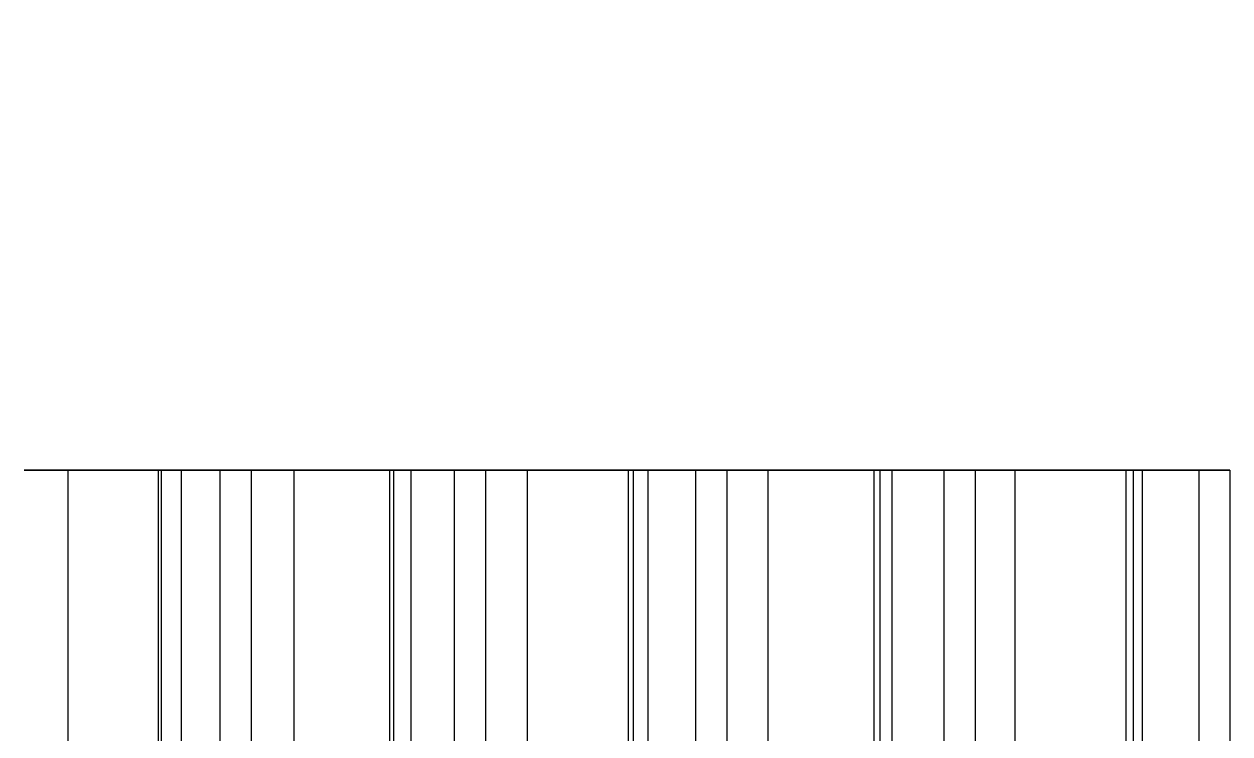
# Model space of a CAD drawing. Extents: x -60 to 60, y -153 to -30.
# Drawn here: x -39.96 to -32.31, y -85.67 to -81.17 of the extents above; entities that cross this region are included whole.
import ezdxf

# ---------------------------------------------------------------- set-up
doc = ezdxf.new("R2010")
doc.units = 0
doc.layers.add('Cut051006', color=7, linetype='CONTINUOUS')

msp = doc.modelspace()

# ---------------------------------------------------------------- linework, layer by layer
at = {"layer": 'Cut051006'}
for p, q in [((-39.679, -84, 97.6955), (-39.679, -87, 97.6955)), ((-39.679, -84, 97.6955), (-39.679, -87, 97.6955)), ((-39.679, -84, 16.9542), (-39.679, -87, 16.9542)), ((-39.679, -84, 16.9542), (-39.679, -87, 16.9542)), ((-39.106, -84, 98.6709), (-39.106, -87, 98.6709)), ((-39.106, -84, 98.6709), (-39.106, -87, 98.6709)), ((-39.106, -84, 15.9788), (-39.106, -87, 15.9788)), ((-39.106, -84, 15.9788), (-39.106, -87, 15.9788)), ((-39.0878, -84, 98.8689), (-39.0878, -87, 98.8689)), ((-39.0878, -84, 98.8689), (-39.0878, -87, 98.8689)), ((-39.0878, -84, 15.7808), (-39.0878, -87, 15.7808)), ((-39.0878, -84, 15.7808), (-39.0878, -87, 15.7808)), ((-38.9613, -84, 98.3886), (-38.9613, -87, 98.3886)), ((-38.9613, -84, 98.3886), (-38.9613, -87, 98.3886)), ((-38.9613, -84, 16.2611), (-38.9613, -87, 16.2611)), ((-38.9613, -84, 16.2611), (-38.9613, -87, 16.2611)), ((-38.7162, -84, 99.2154), (-38.7162, -87, 99.2154)), ((-38.7162, -84, 99.2154), (-38.7162, -87, 99.2154)), ((-38.7162, -84, 15.4343), (-38.7162, -87, 15.4343)), ((-38.7162, -84, 15.4343), (-38.7162, -87, 15.4343)), ((-38.5174, -84, 99.2197), (-38.5174, -87, 99.2197)), ((-38.5174, -84, 99.2197), (-38.5174, -87, 99.2197)), ((-38.5174, -84, 15.43), (-38.5174, -87, 15.43)), ((-38.5174, -84, 15.43), (-38.5174, -87, 15.43)), ((-38.2459, -84, 99.0557), (-38.2459, -87, 99.0557)), ((-38.2459, -84, 99.0557), (-38.2459, -87, 99.0557)), ((-38.2459, -84, 15.594), (-38.2459, -87, 15.594)), ((-38.2459, -84, 15.594), (-38.2459, -87, 15.594)), ((-37.6392, -84, 100.01), (-37.6392, -87, 100.01)), ((-37.6392, -84, 100.01), (-37.6392, -87, 100.01)), ((-37.6392, -84, 14.6392), (-37.6392, -87, 14.6392)), ((-37.6392, -84, 14.6392), (-37.6392, -87, 14.6392)), ((-37.6141, -84, 100.208), (-37.6141, -87, 100.208)), ((-37.6141, -84, 100.208), (-37.6141, -87, 100.208)), ((-37.6141, -84, 14.442), (-37.6141, -87, 14.442)), ((-37.6141, -84, 14.442), (-37.6141, -87, 14.442)), ((-37.5044, -84, 99.7233), (-37.5044, -87, 99.7233)), ((-37.5044, -84, 99.7233), (-37.5044, -87, 99.7233)), ((-37.5044, -84, 14.9264), (-37.5044, -87, 14.9264)), ((-37.5044, -84, 14.9264), (-37.5044, -87, 14.9264)), ((-37.2307, -84, 100.541), (-37.2307, -87, 100.541)), ((-37.2307, -84, 100.541), (-37.2307, -87, 100.541)), ((-37.2307, -84, 14.1086), (-37.2307, -87, 14.1086)), ((-37.2307, -84, 14.1086), (-37.2307, -87, 14.1086)), ((-37.0319, -84, 100.538), (-37.0319, -87, 100.538)), ((-37.0319, -84, 100.538), (-37.0319, -87, 100.538)), ((-37.0319, -84, 14.1112), (-37.0319, -87, 14.1112)), ((-37.0319, -84, 14.1112), (-37.0319, -87, 14.1112)), ((-36.7662, -84, 100.365), (-36.7662, -87, 100.365)), ((-36.7662, -84, 100.365), (-36.7662, -87, 100.365)), ((-36.7662, -84, 14.2847), (-36.7662, -87, 14.2847)), ((-36.7662, -84, 14.2847), (-36.7662, -87, 14.2847)), ((-36.1266, -84, 101.298), (-36.1266, -87, 101.298)), ((-36.1266, -84, 101.298), (-36.1266, -87, 101.298)), ((-36.1266, -84, 13.3516), (-36.1266, -87, 13.3516)), ((-36.1266, -84, 13.3516), (-36.1266, -87, 13.3516)), ((-36.0946, -84, 101.494), (-36.0946, -87, 101.494)), ((-36.0946, -84, 101.494), (-36.0946, -87, 101.494)), ((-36.0946, -84, 13.1554), (-36.0946, -87, 13.1554)), ((-36.0946, -84, 13.1554), (-36.0946, -87, 13.1554)), ((-36.0019, -84, 101.006), (-36.0019, -87, 101.006)), ((-36.0019, -84, 101.006), (-36.0019, -87, 101.006)), ((-36.0019, -84, 13.6433), (-36.0019, -87, 13.6433)), ((-36.0019, -84, 13.6433), (-36.0019, -87, 13.6433)), ((-35.6998, -84, 101.814), (-35.6998, -87, 101.814)), ((-35.6998, -84, 101.814), (-35.6998, -87, 101.814)), ((-35.6998, -84, 12.8356), (-35.6998, -87, 12.8356)), ((-35.6998, -84, 12.8356), (-35.6998, -87, 12.8356)), ((-35.5012, -84, 101.805), (-35.5012, -87, 101.805)), ((-35.5012, -84, 101.805), (-35.5012, -87, 101.805)), ((-35.5012, -84, 12.8452), (-35.5012, -87, 12.8452)), ((-35.5012, -84, 12.8452), (-35.5012, -87, 12.8452)), ((-35.2418, -84, 101.622), (-35.2418, -87, 101.622)), ((-35.2418, -84, 101.622), (-35.2418, -87, 101.622)), ((-35.2418, -84, 13.0278), (-35.2418, -87, 13.0278)), ((-35.2418, -84, 13.0278), (-35.2418, -87, 13.0278)), ((-34.5699, -84, 102.532), (-34.5699, -87, 102.532)), ((-34.5699, -84, 102.532), (-34.5699, -87, 102.532)), ((-34.5699, -84, 12.1176), (-34.5699, -87, 12.1176)), ((-34.5699, -84, 12.1176), (-34.5699, -87, 12.1176)), ((-34.5312, -84, 102.727), (-34.5312, -87, 102.727)), ((-34.5312, -84, 102.727), (-34.5312, -87, 102.727)), ((-34.5312, -84, 11.9226), (-34.5312, -87, 11.9226)), ((-34.5312, -84, 11.9226), (-34.5312, -87, 11.9226)), ((-34.4555, -84, 102.236), (-34.4555, -87, 102.236)), ((-34.4555, -84, 102.236), (-34.4555, -87, 102.236)), ((-34.4555, -84, 12.4135), (-34.4555, -87, 12.4135)), ((-34.4555, -84, 12.4135), (-34.4555, -87, 12.4135)), ((-34.1254, -84, 103.033), (-34.1254, -87, 103.033)), ((-34.1254, -84, 103.033), (-34.1254, -87, 103.033)), ((-34.1254, -84, 11.6168), (-34.1254, -87, 11.6168)), ((-34.1254, -84, 11.6168), (-34.1254, -87, 11.6168)), ((-33.9272, -84, 103.016), (-33.9272, -87, 103.016)), ((-33.9272, -84, 103.016), (-33.9272, -87, 103.016)), ((-33.9272, -84, 11.6333), (-33.9272, -87, 11.6333)), ((-33.9272, -84, 11.6333), (-33.9272, -87, 11.6333)), ((-33.6743, -84, 102.825), (-33.6743, -87, 102.825)), ((-33.6743, -84, 102.825), (-33.6743, -87, 102.825)), ((-33.6743, -84, 11.8248), (-33.6743, -87, 11.8248)), ((-33.6743, -84, 11.8248), (-33.6743, -87, 11.8248)), ((-32.9711, -84, 103.711), (-32.9711, -87, 103.711)), ((-32.9711, -84, 103.711), (-32.9711, -87, 103.711)), ((-32.9711, -84, 10.9387), (-32.9711, -87, 10.9387)), ((-32.9711, -84, 10.9387), (-32.9711, -87, 10.9387)), ((-32.9256, -84, 103.905), (-32.9256, -87, 103.905)), ((-32.9256, -84, 103.905), (-32.9256, -87, 103.905)), ((-32.9256, -84, 10.7451), (-32.9256, -87, 10.7451)), ((-32.9256, -84, 10.7451), (-32.9256, -87, 10.7451)), ((-32.8671, -84, 103.411), (-32.8671, -87, 103.411)), ((-32.8671, -84, 103.411), (-32.8671, -87, 103.411)), ((-32.8671, -84, 11.2384), (-32.8671, -87, 11.2384)), ((-32.8671, -84, 11.2384), (-32.8671, -87, 11.2384)), ((-32.5094, -84, 104.196), (-32.5094, -87, 104.196)), ((-32.5094, -84, 104.196), (-32.5094, -87, 104.196)), ((-32.5094, -84, 10.4537), (-32.5094, -87, 10.4537)), ((-32.5094, -84, 10.4537), (-32.5094, -87, 10.4537)), ((-32.312, -84, 104.173), (-32.312, -87, 104.173)), ((-32.312, -84, 104.173), (-32.312, -87, 104.173)), ((-32.312, -84, 10.4771), (-32.312, -87, 10.4771)), ((-32.312, -84, 10.4771), (-32.312, -87, 10.4771))]:
    msp.add_line(p, q, dxfattribs=at)
for centre in [(0, -90), (0, -90), (0, -93), (0, -93)]:
    msp.add_circle(centre, 60, dxfattribs=at)
for points, degree in [([(-39.679, -84, 97.6955), (-39.8299, -84, 97.7506), (-39.9561, -84, 97.85)], 2), ([(-39.9561, -84, 16.7997), (-39.8299, -84, 16.899), (-39.679, -84, 16.9542)], 2), ([(-39.679, -84, 97.6955), (-39.8299, -84, 97.7506), (-39.9561, -84, 97.85)], 2), ([(-39.9561, -84, 16.7997), (-39.8299, -84, 16.899), (-39.679, -84, 16.9542)], 2), ([(-39.106, -84, 98.6709), (-39.0111, -84, 98.5413), (-38.9613, -84, 98.3886)], 2), ([(-38.9613, -84, 16.2611), (-39.0111, -84, 16.1084), (-39.106, -84, 15.9788)], 2), ([(-39.106, -84, 98.6709), (-39.0111, -84, 98.5413), (-38.9613, -84, 98.3886)], 2), ([(-38.9613, -84, 16.2611), (-39.0111, -84, 16.1084), (-39.106, -84, 15.9788)], 2), ([(-38.7162, -84, 99.2154), (-39.0878, -84, 98.8689)], 1), ([(-39.0878, -84, 15.7808), (-38.7162, -84, 15.4343)], 1), ([(-38.7162, -84, 99.2154), (-39.0878, -84, 98.8689)], 1), ([(-39.0878, -84, 15.7808), (-38.7162, -84, 15.4343)], 1), ([(-38.5174, -84, 99.2197), (-38.5666, -84, 99.2679), (-38.6692, -84, 99.2657), (-38.7162, -84, 99.2154)], 3), ([(-38.7162, -84, 15.4343), (-38.6692, -84, 15.384), (-38.5666, -84, 15.3818), (-38.5174, -84, 15.43)], 3), ([(-38.5174, -84, 99.2197), (-38.5666, -84, 99.2679), (-38.6692, -84, 99.2657), (-38.7162, -84, 99.2154)], 3), ([(-38.7162, -84, 15.4343), (-38.6692, -84, 15.384), (-38.5666, -84, 15.3818), (-38.5174, -84, 15.43)], 3), ([(-38.2459, -84, 99.0557), (-38.3948, -84, 99.116), (-38.5174, -84, 99.2197)], 2), ([(-38.5174, -84, 15.43), (-38.3948, -84, 15.5336), (-38.2459, -84, 15.594)], 2), ([(-38.2459, -84, 99.0557), (-38.3948, -84, 99.116), (-38.5174, -84, 99.2197)], 2), ([(-38.5174, -84, 15.43), (-38.3948, -84, 15.5336), (-38.2459, -84, 15.594)], 2), ([(-37.6392, -84, 100.01), (-37.5489, -84, 99.8776), (-37.5044, -84, 99.7233)], 2), ([(-37.5044, -84, 14.9264), (-37.5489, -84, 14.772), (-37.6392, -84, 14.6392)], 2), ([(-37.6392, -84, 100.01), (-37.5489, -84, 99.8776), (-37.5044, -84, 99.7233)], 2), ([(-37.5044, -84, 14.9264), (-37.5489, -84, 14.772), (-37.6392, -84, 14.6392)], 2), ([(-37.2307, -84, 100.541), (-37.6141, -84, 100.208)], 1), ([(-37.6141, -84, 14.442), (-37.2307, -84, 14.1086)], 1), ([(-37.2307, -84, 100.541), (-37.6141, -84, 100.208)], 1), ([(-37.6141, -84, 14.442), (-37.2307, -84, 14.1086)], 1), ([(-37.0319, -84, 100.538), (-37.0793, -84, 100.588), (-37.1819, -84, 100.59), (-37.2307, -84, 100.541)], 3), ([(-37.2307, -84, 14.1086), (-37.1819, -84, 14.06), (-37.0793, -84, 14.0614), (-37.0319, -84, 14.1112)], 3), ([(-37.0319, -84, 100.538), (-37.0793, -84, 100.588), (-37.1819, -84, 100.59), (-37.2307, -84, 100.541)], 3), ([(-37.2307, -84, 14.1086), (-37.1819, -84, 14.06), (-37.0793, -84, 14.0614), (-37.0319, -84, 14.1112)], 3), ([(-36.7662, -84, 100.365), (-36.9129, -84, 100.431), (-37.0319, -84, 100.538)], 2), ([(-37.0319, -84, 14.1112), (-36.9129, -84, 14.2191), (-36.7662, -84, 14.2847)], 2), ([(-36.7662, -84, 100.365), (-36.9129, -84, 100.431), (-37.0319, -84, 100.538)], 2), ([(-37.0319, -84, 14.1112), (-36.9129, -84, 14.2191), (-36.7662, -84, 14.2847)], 2), ([(-36.1266, -84, 101.298), (-36.041, -84, 101.162), (-36.0019, -84, 101.006)], 2), ([(-36.0019, -84, 13.6433), (-36.041, -84, 13.4875), (-36.1266, -84, 13.3516)], 2), ([(-36.1266, -84, 101.298), (-36.041, -84, 101.162), (-36.0019, -84, 101.006)], 2), ([(-36.0019, -84, 13.6433), (-36.041, -84, 13.4875), (-36.1266, -84, 13.3516)], 2), ([(-35.6998, -84, 101.814), (-36.0946, -84, 101.494)], 1), ([(-36.0946, -84, 13.1554), (-35.6998, -84, 12.8356)], 1), ([(-35.6998, -84, 101.814), (-36.0946, -84, 101.494)], 1), ([(-36.0946, -84, 13.1554), (-35.6998, -84, 12.8356)], 1), ([(-35.5012, -84, 101.805), (-35.5469, -84, 101.856), (-35.6493, -84, 101.861), (-35.6998, -84, 101.814)], 3), ([(-35.6998, -84, 12.8356), (-35.6493, -84, 12.7887), (-35.5469, -84, 12.7937), (-35.5012, -84, 12.8452)], 3), ([(-35.5012, -84, 101.805), (-35.5469, -84, 101.856), (-35.6493, -84, 101.861), (-35.6998, -84, 101.814)], 3), ([(-35.6998, -84, 12.8356), (-35.6493, -84, 12.7887), (-35.5469, -84, 12.7937), (-35.5012, -84, 12.8452)], 3), ([(-35.2418, -84, 101.622), (-35.386, -84, 101.693), (-35.5012, -84, 101.805)], 2), ([(-35.5012, -84, 12.8452), (-35.386, -84, 12.9572), (-35.2418, -84, 13.0278)], 2), ([(-35.2418, -84, 101.622), (-35.386, -84, 101.693), (-35.5012, -84, 101.805)], 2), ([(-35.5012, -84, 12.8452), (-35.386, -84, 12.9572), (-35.2418, -84, 13.0278)], 2), ([(-34.5699, -84, 102.532), (-34.4891, -84, 102.393), (-34.4555, -84, 102.236)], 2), ([(-34.4555, -84, 12.4135), (-34.4891, -84, 12.2564), (-34.5699, -84, 12.1176)], 2), ([(-34.5699, -84, 102.532), (-34.4891, -84, 102.393), (-34.4555, -84, 102.236)], 2), ([(-34.4555, -84, 12.4135), (-34.4891, -84, 12.2564), (-34.5699, -84, 12.1176)], 2), ([(-34.1254, -84, 103.033), (-34.5312, -84, 102.727)], 1), ([(-34.5312, -84, 11.9226), (-34.1254, -84, 11.6168)], 1), ([(-34.1254, -84, 103.033), (-34.5312, -84, 102.727)], 1), ([(-34.5312, -84, 11.9226), (-34.1254, -84, 11.6168)], 1), ([(-33.9272, -84, 103.016), (-33.9711, -84, 103.069), (-34.0733, -84, 103.078), (-34.1254, -84, 103.033)], 3), ([(-34.1254, -84, 11.6168), (-34.0733, -84, 11.5717), (-33.9711, -84, 11.5802), (-33.9272, -84, 11.6333)], 3), ([(-33.9272, -84, 103.016), (-33.9711, -84, 103.069), (-34.0733, -84, 103.078), (-34.1254, -84, 103.033)], 3), ([(-34.1254, -84, 11.6168), (-34.0733, -84, 11.5717), (-33.9711, -84, 11.5802), (-33.9272, -84, 11.6333)], 3), ([(-33.6743, -84, 102.825), (-33.8161, -84, 102.9), (-33.9272, -84, 103.016)], 2), ([(-33.9272, -84, 11.6333), (-33.8161, -84, 11.7492), (-33.6743, -84, 11.8248)], 2), ([(-33.6743, -84, 102.825), (-33.8161, -84, 102.9), (-33.9272, -84, 103.016)], 2), ([(-33.9272, -84, 11.6333), (-33.8161, -84, 11.7492), (-33.6743, -84, 11.8248)], 2), ([(-32.9711, -84, 103.711), (-32.8952, -84, 103.569), (-32.8671, -84, 103.411)], 2), ([(-32.8671, -84, 11.2384), (-32.8952, -84, 11.0802), (-32.9711, -84, 10.9387)], 2), ([(-32.9711, -84, 103.711), (-32.8952, -84, 103.569), (-32.8671, -84, 103.411)], 2), ([(-32.8671, -84, 11.2384), (-32.8952, -84, 11.0802), (-32.9711, -84, 10.9387)], 2), ([(-32.5094, -84, 104.196), (-32.9256, -84, 103.905)], 1), ([(-32.9256, -84, 10.7451), (-32.5094, -84, 10.4537)], 1), ([(-32.5094, -84, 104.196), (-32.9256, -84, 103.905)], 1), ([(-32.9256, -84, 10.7451), (-32.5094, -84, 10.4537)], 1)]:
    msp.add_open_spline(points, degree=degree, dxfattribs=at)
for points, degree, knots in [([(-38.9613, -84, 98.3886), (-38.9355, -84, 98.31), (-38.9241, -84, 98.2121), (-38.9448, -84, 98.1083), (-38.9648, -84, 98.0051), (-39.0197, -84, 97.898), (-39.1036, -84, 97.8178), (-39.1866, -84, 97.7367), (-39.2956, -84, 97.6856), (-39.3995, -84, 97.6693), (-39.5039, -84, 97.6521), (-39.6013, -84, 97.667), (-39.679, -84, 97.6955)], 3, [0, 0, 0, 0, 0.558599, 0.558599, 0.558599, 1.1172, 1.1172, 1.1172, 1.6758, 1.6758, 1.6758, 2.2344, 2.2344, 2.2344, 2.2344]), ([(-39.679, -84, 16.9542), (-39.6013, -84, 16.9827), (-39.5039, -84, 16.9975), (-39.3995, -84, 16.9804), (-39.2956, -84, 16.9641), (-39.1866, -84, 16.9129), (-39.1036, -84, 16.8319), (-39.0197, -84, 16.7517), (-38.9648, -84, 16.6446), (-38.9448, -84, 16.5414), (-38.9241, -84, 16.4376), (-38.9355, -84, 16.3397), (-38.9613, -84, 16.2611)], 3, [0, 0, 0, 0, 0.558599, 0.558599, 0.558599, 1.1172, 1.1172, 1.1172, 1.6758, 1.6758, 1.6758, 2.2344, 2.2344, 2.2344, 2.2344]), ([(-38.9613, -84, 98.3886), (-38.9355, -84, 98.31), (-38.9241, -84, 98.2121), (-38.9448, -84, 98.1083), (-38.9648, -84, 98.0051), (-39.0197, -84, 97.898), (-39.1036, -84, 97.8178), (-39.1866, -84, 97.7367), (-39.2956, -84, 97.6856), (-39.3995, -84, 97.6693), (-39.5039, -84, 97.6521), (-39.6013, -84, 97.667), (-39.679, -84, 97.6955)], 3, [0, 0, 0, 0, 0.558599, 0.558599, 0.558599, 1.1172, 1.1172, 1.1172, 1.6758, 1.6758, 1.6758, 2.2344, 2.2344, 2.2344, 2.2344]), ([(-39.679, -84, 16.9542), (-39.6013, -84, 16.9827), (-39.5039, -84, 16.9975), (-39.3995, -84, 16.9804), (-39.2956, -84, 16.9641), (-39.1866, -84, 16.9129), (-39.1036, -84, 16.8319), (-39.0197, -84, 16.7517), (-38.9648, -84, 16.6446), (-38.9448, -84, 16.5414), (-38.9241, -84, 16.4376), (-38.9355, -84, 16.3397), (-38.9613, -84, 16.2611)], 3, [0, 0, 0, 0, 0.558599, 0.558599, 0.558599, 1.1172, 1.1172, 1.1172, 1.6758, 1.6758, 1.6758, 2.2344, 2.2344, 2.2344, 2.2344]), ([(-39.0878, -84, 98.8689), (-39.1269, -84, 98.8328), (-39.1344, -84, 98.7733), (-39.1379, -84, 98.7134), (-39.106, -84, 98.6709)], 2, [0, 0, 0, 0.724386, 0.724386, 1.44877, 1.44877, 1.44877]), ([(-39.106, -84, 15.9788), (-39.1379, -84, 15.9362), (-39.1344, -84, 15.8764), (-39.1269, -84, 15.8168), (-39.0878, -84, 15.7808)], 2, [0, 0, 0, 0.724386, 0.724386, 1.44877, 1.44877, 1.44877]), ([(-39.0878, -84, 98.8689), (-39.1269, -84, 98.8328), (-39.1344, -84, 98.7733), (-39.1379, -84, 98.7134), (-39.106, -84, 98.6709)], 2, [0, 0, 0, 0.724386, 0.724386, 1.44877, 1.44877, 1.44877]), ([(-39.106, -84, 15.9788), (-39.1379, -84, 15.9362), (-39.1344, -84, 15.8764), (-39.1269, -84, 15.8168), (-39.0878, -84, 15.7808)], 2, [0, 0, 0, 0.724386, 0.724386, 1.44877, 1.44877, 1.44877]), ([(-37.5044, -84, 99.7233), (-37.4815, -84, 99.6438), (-37.4734, -84, 99.5456), (-37.4978, -84, 99.4426), (-37.5213, -84, 99.3401), (-37.5799, -84, 99.235), (-37.6666, -84, 99.1578), (-37.7524, -84, 99.0797), (-37.8631, -84, 99.0324), (-37.9675, -84, 99.0197), (-38.0724, -84, 99.0062), (-38.1693, -84, 99.0245), (-38.2459, -84, 99.0557)], 3, [0, 0, 0, 0, 0.558599, 0.558599, 0.558599, 1.1172, 1.1172, 1.1172, 1.6758, 1.6758, 1.6758, 2.2344, 2.2344, 2.2344, 2.2344]), ([(-38.2459, -84, 15.594), (-38.1693, -84, 15.6252), (-38.0724, -84, 15.6434), (-37.9675, -84, 15.63), (-37.8631, -84, 15.6173), (-37.7524, -84, 15.57), (-37.6666, -84, 15.4919), (-37.5799, -84, 15.4147), (-37.5213, -84, 15.3095), (-37.4978, -84, 15.2071), (-37.4734, -84, 15.1041), (-37.4815, -84, 15.0059), (-37.5044, -84, 14.9264)], 3, [0, 0, 0, 0, 0.558599, 0.558599, 0.558599, 1.1172, 1.1172, 1.1172, 1.6758, 1.6758, 1.6758, 2.2344, 2.2344, 2.2344, 2.2344]), ([(-37.5044, -84, 99.7233), (-37.4815, -84, 99.6438), (-37.4734, -84, 99.5456), (-37.4978, -84, 99.4426), (-37.5213, -84, 99.3401), (-37.5799, -84, 99.235), (-37.6666, -84, 99.1578), (-37.7524, -84, 99.0797), (-37.8631, -84, 99.0324), (-37.9675, -84, 99.0197), (-38.0724, -84, 99.0062), (-38.1693, -84, 99.0245), (-38.2459, -84, 99.0557)], 3, [0, 0, 0, 0, 0.558599, 0.558599, 0.558599, 1.1172, 1.1172, 1.1172, 1.6758, 1.6758, 1.6758, 2.2344, 2.2344, 2.2344, 2.2344]), ([(-38.2459, -84, 15.594), (-38.1693, -84, 15.6252), (-38.0724, -84, 15.6434), (-37.9675, -84, 15.63), (-37.8631, -84, 15.6173), (-37.7524, -84, 15.57), (-37.6666, -84, 15.4919), (-37.5799, -84, 15.4147), (-37.5213, -84, 15.3095), (-37.4978, -84, 15.2071), (-37.4734, -84, 15.1041), (-37.4815, -84, 15.0059), (-37.5044, -84, 14.9264)], 3, [0, 0, 0, 0, 0.558599, 0.558599, 0.558599, 1.1172, 1.1172, 1.1172, 1.6758, 1.6758, 1.6758, 2.2344, 2.2344, 2.2344, 2.2344]), ([(-37.6141, -84, 100.208), (-37.6545, -84, 100.173), (-37.664, -84, 100.114), (-37.6696, -84, 100.054), (-37.6392, -84, 100.01)], 2, [0, 0, 0, 0.724386, 0.724386, 1.44877, 1.44877, 1.44877]), ([(-37.6392, -84, 14.6392), (-37.6696, -84, 14.5956), (-37.664, -84, 14.5358), (-37.6545, -84, 14.4766), (-37.6141, -84, 14.442)], 2, [0, 0, 0, 0.724386, 0.724386, 1.44877, 1.44877, 1.44877]), ([(-37.6141, -84, 100.208), (-37.6545, -84, 100.173), (-37.664, -84, 100.114), (-37.6696, -84, 100.054), (-37.6392, -84, 100.01)], 2, [0, 0, 0, 0.724386, 0.724386, 1.44877, 1.44877, 1.44877]), ([(-37.6392, -84, 14.6392), (-37.6696, -84, 14.5956), (-37.664, -84, 14.5358), (-37.6545, -84, 14.4766), (-37.6141, -84, 14.442)], 2, [0, 0, 0, 0.724386, 0.724386, 1.44877, 1.44877, 1.44877]), ([(-36.0019, -84, 101.006), (-35.9817, -84, 100.926), (-35.9771, -84, 100.828), (-36.0051, -84, 100.726), (-36.0322, -84, 100.624), (-36.0944, -84, 100.521), (-36.1837, -84, 100.447), (-36.2722, -84, 100.372), (-36.3844, -84, 100.328), (-36.4892, -84, 100.319), (-36.5946, -84, 100.31), (-36.6907, -84, 100.331), (-36.7662, -84, 100.365)], 3, [0, 0, 0, 0, 0.558599, 0.558599, 0.558599, 1.1172, 1.1172, 1.1172, 1.6758, 1.6758, 1.6758, 2.2344, 2.2344, 2.2344, 2.2344]), ([(-36.7662, -84, 14.2847), (-36.6907, -84, 14.3185), (-36.5946, -84, 14.3401), (-36.4892, -84, 14.3303), (-36.3844, -84, 14.3213), (-36.2722, -84, 14.2779), (-36.1837, -84, 14.2028), (-36.0944, -84, 14.1287), (-36.0322, -84, 14.0257), (-36.0051, -84, 13.9241), (-35.9771, -84, 13.822), (-35.9817, -84, 13.7236), (-36.0019, -84, 13.6433)], 3, [0, 0, 0, 0, 0.558599, 0.558599, 0.558599, 1.1172, 1.1172, 1.1172, 1.6758, 1.6758, 1.6758, 2.2344, 2.2344, 2.2344, 2.2344]), ([(-36.0019, -84, 101.006), (-35.9817, -84, 100.926), (-35.9771, -84, 100.828), (-36.0051, -84, 100.726), (-36.0322, -84, 100.624), (-36.0944, -84, 100.521), (-36.1837, -84, 100.447), (-36.2722, -84, 100.372), (-36.3844, -84, 100.328), (-36.4892, -84, 100.319), (-36.5946, -84, 100.31), (-36.6907, -84, 100.331), (-36.7662, -84, 100.365)], 3, [0, 0, 0, 0, 0.558599, 0.558599, 0.558599, 1.1172, 1.1172, 1.1172, 1.6758, 1.6758, 1.6758, 2.2344, 2.2344, 2.2344, 2.2344]), ([(-36.7662, -84, 14.2847), (-36.6907, -84, 14.3185), (-36.5946, -84, 14.3401), (-36.4892, -84, 14.3303), (-36.3844, -84, 14.3213), (-36.2722, -84, 14.2779), (-36.1837, -84, 14.2028), (-36.0944, -84, 14.1287), (-36.0322, -84, 14.0257), (-36.0051, -84, 13.9241), (-35.9771, -84, 13.822), (-35.9817, -84, 13.7236), (-36.0019, -84, 13.6433)], 3, [0, 0, 0, 0, 0.558599, 0.558599, 0.558599, 1.1172, 1.1172, 1.1172, 1.6758, 1.6758, 1.6758, 2.2344, 2.2344, 2.2344, 2.2344]), ([(-36.0946, -84, 101.494), (-36.1362, -84, 101.461), (-36.1478, -84, 101.402), (-36.1554, -84, 101.343), (-36.1266, -84, 101.298)], 2, [0, 0, 0, 0.724386, 0.724386, 1.44877, 1.44877, 1.44877]), ([(-36.1266, -84, 13.3516), (-36.1554, -84, 13.3069), (-36.1478, -84, 13.2474), (-36.1362, -84, 13.1886), (-36.0946, -84, 13.1554)], 2, [0, 0, 0, 0.724386, 0.724386, 1.44877, 1.44877, 1.44877]), ([(-36.0946, -84, 101.494), (-36.1362, -84, 101.461), (-36.1478, -84, 101.402), (-36.1554, -84, 101.343), (-36.1266, -84, 101.298)], 2, [0, 0, 0, 0.724386, 0.724386, 1.44877, 1.44877, 1.44877]), ([(-36.1266, -84, 13.3516), (-36.1554, -84, 13.3069), (-36.1478, -84, 13.2474), (-36.1362, -84, 13.1886), (-36.0946, -84, 13.1554)], 2, [0, 0, 0, 0.724386, 0.724386, 1.44877, 1.44877, 1.44877]), ([(-34.4555, -84, 102.236), (-34.4381, -84, 102.155), (-34.437, -84, 102.057), (-34.4685, -84, 101.956), (-34.4991, -84, 101.855), (-34.5649, -84, 101.754), (-34.6567, -84, 101.683), (-34.7478, -84, 101.611), (-34.8615, -84, 101.572), (-34.9665, -84, 101.567), (-35.0721, -84, 101.561), (-35.1675, -84, 101.585), (-35.2418, -84, 101.622)], 3, [0, 0, 0, 0, 0.558599, 0.558599, 0.558599, 1.1172, 1.1172, 1.1172, 1.6758, 1.6758, 1.6758, 2.2344, 2.2344, 2.2344, 2.2344]), ([(-35.2418, -84, 13.0278), (-35.1675, -84, 13.0642), (-35.0721, -84, 13.0892), (-34.9665, -84, 13.0831), (-34.8615, -84, 13.0777), (-34.7478, -84, 13.0382), (-34.6567, -84, 12.9663), (-34.5649, -84, 12.8953), (-34.4991, -84, 12.7945), (-34.4685, -84, 12.6939), (-34.437, -84, 12.5929), (-34.4381, -84, 12.4944), (-34.4555, -84, 12.4135)], 3, [0, 0, 0, 0, 0.558599, 0.558599, 0.558599, 1.1172, 1.1172, 1.1172, 1.6758, 1.6758, 1.6758, 2.2344, 2.2344, 2.2344, 2.2344]), ([(-34.4555, -84, 102.236), (-34.4381, -84, 102.155), (-34.437, -84, 102.057), (-34.4685, -84, 101.956), (-34.4991, -84, 101.855), (-34.5649, -84, 101.754), (-34.6567, -84, 101.683), (-34.7478, -84, 101.611), (-34.8615, -84, 101.572), (-34.9665, -84, 101.567), (-35.0721, -84, 101.561), (-35.1675, -84, 101.585), (-35.2418, -84, 101.622)], 3, [0, 0, 0, 0, 0.558599, 0.558599, 0.558599, 1.1172, 1.1172, 1.1172, 1.6758, 1.6758, 1.6758, 2.2344, 2.2344, 2.2344, 2.2344]), ([(-35.2418, -84, 13.0278), (-35.1675, -84, 13.0642), (-35.0721, -84, 13.0892), (-34.9665, -84, 13.0831), (-34.8615, -84, 13.0777), (-34.7478, -84, 13.0382), (-34.6567, -84, 12.9663), (-34.5649, -84, 12.8953), (-34.4991, -84, 12.7945), (-34.4685, -84, 12.6939), (-34.437, -84, 12.5929), (-34.4381, -84, 12.4944), (-34.4555, -84, 12.4135)], 3, [0, 0, 0, 0, 0.558599, 0.558599, 0.558599, 1.1172, 1.1172, 1.1172, 1.6758, 1.6758, 1.6758, 2.2344, 2.2344, 2.2344, 2.2344]), ([(-34.5699, -84, 12.1176), (-34.5972, -84, 12.072), (-34.5875, -84, 12.0128), (-34.5738, -84, 11.9543), (-34.5312, -84, 11.9226)], 2, [0, 0, 0, 0.724386, 0.724386, 1.44877, 1.44877, 1.44877]), ([(-34.5699, -84, 12.1176), (-34.5972, -84, 12.072), (-34.5875, -84, 12.0128), (-34.5738, -84, 11.9543), (-34.5312, -84, 11.9226)], 2, [0, 0, 0, 0.724386, 0.724386, 1.44877, 1.44877, 1.44877]), ([(-34.5312, -84, 102.727), (-34.5738, -84, 102.695), (-34.5875, -84, 102.637), (-34.5972, -84, 102.578), (-34.5699, -84, 102.532)], 2, [0, 0, 0, 0.724386, 0.724386, 1.44877, 1.44877, 1.44877]), ([(-34.5312, -84, 102.727), (-34.5738, -84, 102.695), (-34.5875, -84, 102.637), (-34.5972, -84, 102.578), (-34.5699, -84, 102.532)], 2, [0, 0, 0, 0.724386, 0.724386, 1.44877, 1.44877, 1.44877]), ([(-32.8671, -84, 103.411), (-32.8526, -84, 103.33), (-32.8549, -84, 103.231), (-32.8899, -84, 103.131), (-32.924, -84, 103.032), (-32.9933, -84, 102.934), (-33.0875, -84, 102.866), (-33.181, -84, 102.797), (-33.296, -84, 102.762), (-33.4012, -84, 102.76), (-33.507, -84, 102.758), (-33.6014, -84, 102.786), (-33.6743, -84, 102.825)], 3, [0, 0, 0, 0, 0.558599, 0.558599, 0.558599, 1.1172, 1.1172, 1.1172, 1.6758, 1.6758, 1.6758, 2.2344, 2.2344, 2.2344, 2.2344]), ([(-33.6743, -84, 11.8248), (-33.6014, -84, 11.8638), (-33.507, -84, 11.8921), (-33.4012, -84, 11.8897), (-33.296, -84, 11.888), (-33.181, -84, 11.8525), (-33.0875, -84, 11.7838), (-32.9933, -84, 11.7161), (-32.924, -84, 11.6177), (-32.8899, -84, 11.5182), (-32.8549, -84, 11.4183), (-32.8526, -84, 11.3198), (-32.8671, -84, 11.2384)], 3, [0, 0, 0, 0, 0.558599, 0.558599, 0.558599, 1.1172, 1.1172, 1.1172, 1.6758, 1.6758, 1.6758, 2.2344, 2.2344, 2.2344, 2.2344]), ([(-32.8671, -84, 103.411), (-32.8526, -84, 103.33), (-32.8549, -84, 103.231), (-32.8899, -84, 103.131), (-32.924, -84, 103.032), (-32.9933, -84, 102.934), (-33.0875, -84, 102.866), (-33.181, -84, 102.797), (-33.296, -84, 102.762), (-33.4012, -84, 102.76), (-33.507, -84, 102.758), (-33.6014, -84, 102.786), (-33.6743, -84, 102.825)], 3, [0, 0, 0, 0, 0.558599, 0.558599, 0.558599, 1.1172, 1.1172, 1.1172, 1.6758, 1.6758, 1.6758, 2.2344, 2.2344, 2.2344, 2.2344]), ([(-33.6743, -84, 11.8248), (-33.6014, -84, 11.8638), (-33.507, -84, 11.8921), (-33.4012, -84, 11.8897), (-33.296, -84, 11.888), (-33.181, -84, 11.8525), (-33.0875, -84, 11.7838), (-32.9933, -84, 11.7161), (-32.924, -84, 11.6177), (-32.8899, -84, 11.5182), (-32.8549, -84, 11.4183), (-32.8526, -84, 11.3198), (-32.8671, -84, 11.2384)], 3, [0, 0, 0, 0, 0.558599, 0.558599, 0.558599, 1.1172, 1.1172, 1.1172, 1.6758, 1.6758, 1.6758, 2.2344, 2.2344, 2.2344, 2.2344]), ([(-32.9256, -84, 103.905), (-32.9693, -84, 103.874), (-32.985, -84, 103.816), (-32.9968, -84, 103.758), (-32.9711, -84, 103.711)], 2, [0, 0, 0, 0.724386, 0.724386, 1.44877, 1.44877, 1.44877]), ([(-32.9711, -84, 10.9387), (-32.9968, -84, 10.8921), (-32.985, -84, 10.8333), (-32.9693, -84, 10.7754), (-32.9256, -84, 10.7451)], 2, [0, 0, 0, 0.724386, 0.724386, 1.44877, 1.44877, 1.44877]), ([(-32.9256, -84, 103.905), (-32.9693, -84, 103.874), (-32.985, -84, 103.816), (-32.9968, -84, 103.758), (-32.9711, -84, 103.711)], 2, [0, 0, 0, 0.724386, 0.724386, 1.44877, 1.44877, 1.44877]), ([(-32.9711, -84, 10.9387), (-32.9968, -84, 10.8921), (-32.985, -84, 10.8333), (-32.9693, -84, 10.7754), (-32.9256, -84, 10.7451)], 2, [0, 0, 0, 0.724386, 0.724386, 1.44877, 1.44877, 1.44877]), ([(-32.312, -84, 104.173), (-32.3469, -84, 104.213), (-32.4062, -84, 104.222), (-32.466, -84, 104.227), (-32.5094, -84, 104.196)], 2, [0, 0, 0, 0.724386, 0.724386, 1.44877, 1.44877, 1.44877]), ([(-32.5094, -84, 10.4537), (-32.466, -84, 10.4229), (-32.4062, -84, 10.428), (-32.3469, -84, 10.437), (-32.312, -84, 10.4771)], 2, [0, 0, 0, 0.724386, 0.724386, 1.44877, 1.44877, 1.44877]), ([(-32.312, -84, 104.173), (-32.3469, -84, 104.213), (-32.4062, -84, 104.222), (-32.466, -84, 104.227), (-32.5094, -84, 104.196)], 2, [0, 0, 0, 0.724386, 0.724386, 1.44877, 1.44877, 1.44877]), ([(-32.5094, -84, 10.4537), (-32.466, -84, 10.4229), (-32.4062, -84, 10.428), (-32.3469, -84, 10.437), (-32.312, -84, 10.4771)], 2, [0, 0, 0, 0.724386, 0.724386, 1.44877, 1.44877, 1.44877])]:
    msp.add_open_spline(points, degree=degree, knots=knots, dxfattribs=at)

doc.saveas('drawing.dxf')
